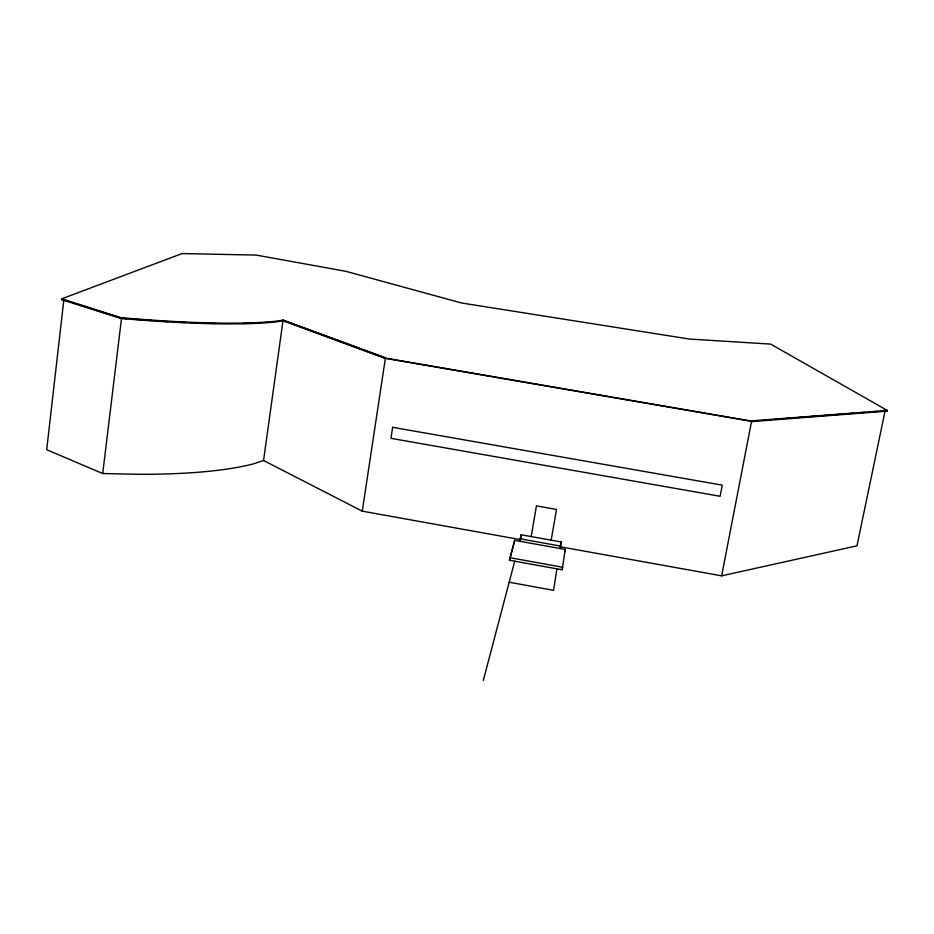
<?xml version="1.0" encoding="UTF-8"?>
<svg xmlns="http://www.w3.org/2000/svg" width="934" height="934" viewBox="0 0 934 934"><rect width="100%" height="100%" fill="white"/><g stroke="black" fill="none" stroke-linecap="round" stroke-linejoin="round"><path stroke-width="1.4" d="M61.632 299.592L61.726 298.833L182.072 253.569L256.196 255.087L345.93 271.327L461.594 303.001L689.315 339.03L770.643 344.097L887.3 410.435L887.16 411.123L752.641 421.549L384.434 358.189L283.212 320.817L274.981 322.032A264.696 32.41 7.2 0 1 120.895 318.471L61.632 299.592A1111.997 91.719 5.7 0 0 64.399 299.557M63.839 299.884L46.7 449.709L102.717 473.538L140.17 474.309A259.045 52.689 5.9 0 0 254.013 463.719L263.551 460.497L362.264 511.167L520.401 539.63L521.219 534.785L561.182 541.965L560.12 548.527M120.895 318.471L120.988 317.677L61.726 298.833M102.717 473.538L121.525 318.249L65.217 300.328M263.551 460.497L283.049 320.339M283.212 320.817L283.306 320.105L384.551 357.407L384.434 358.189M562.186 569.787L565.175 549.437L514.704 540.354L509.462 560.237L562.186 569.787L562.642 567.23L509.894 557.68M362.264 511.167L385.415 358.096L284.415 320.852M556.909 568.829L553.558 590.323L509.182 582.232M514.704 540.354L509.462 560.237M519.736 541.265L521.219 534.785M531.201 536.571L536.443 505.878L556.501 509.45L551.177 540.167M561.182 541.965L560.342 546.81L721.643 575.834L856.98 545.818L885.117 410.832M564.743 551.889L565.175 549.437M721.643 575.834L751.601 421.106L755.956 420.779M752.641 421.549L752.792 420.767L887.3 410.435L884.498 409.734M483.31 680.431L514.716 561.194M283.306 320.105L275.086 321.308A264.707 32.305 7.2 0 1 120.988 317.677M763.206 420.218L767.561 419.88M774.823 419.319L780.626 418.876M786.428 418.432L792.23 417.977M798.045 417.533L803.847 417.089M809.65 416.634L816.911 416.085M822.714 415.63L828.516 415.186M834.319 414.743L841.581 414.182M847.383 413.739L853.186 413.283M858.988 412.84L864.802 412.396M870.605 411.941L877.855 411.392M121.525 318.249L127.129 318.669M131.344 318.984L141.151 319.732M143.953 319.942L152.37 320.572M155.172 320.782L159.375 321.098A263.096 32.211 7.2 0 0 168.225 321.635M385.415 358.096L751.601 421.106M520.156 538.813L560.54 546.075M884.346 410.423L887.16 411.123M273.615 321.74A263.096 32.211 7.2 0 1 265.793 322.417M260.084 322.79A263.096 32.211 7.2 0 1 243.319 323.433M215.252 323.456A263.096 32.211 7.2 0 1 190.816 322.744M185.329 322.51A263.096 32.211 7.2 0 1 172.58 321.88M392.642 427.305L390.949 438.326L720.126 496.281L722.262 485.155L392.642 427.305"/></g></svg>
